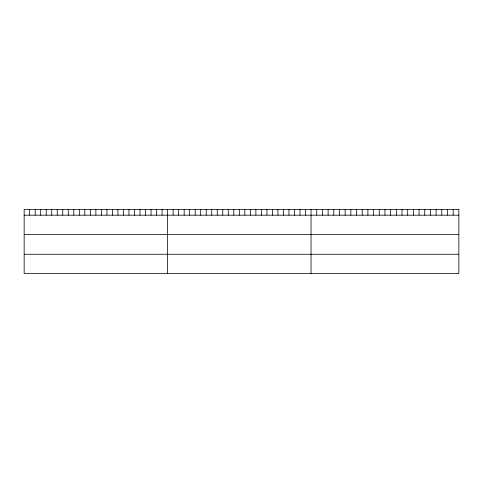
<?xml version="1.0" encoding="UTF-8"?>
<svg xmlns="http://www.w3.org/2000/svg" width="483" height="483" viewBox="0 0 483 483"><rect width="100%" height="100%" fill="white"/><g stroke="black" fill="none" stroke-linecap="round" stroke-linejoin="round"><path stroke-width="0.72" d="M24.15 215.183L458.85 215.183M24.15 234.436L458.85 234.436M24.15 254.263L458.85 254.263M453.163 209.489L453.163 215.183M447.481 209.489L447.481 215.183M441.794 209.489L441.794 215.183M436.113 209.489L436.113 215.183M430.425 209.489L430.425 215.183M424.744 209.489L424.744 215.183M419.057 209.489L419.057 215.183M413.376 209.489L413.376 215.183M407.688 209.489L407.688 215.183M402.007 209.489L402.007 215.183M396.32 209.489L396.32 215.183M390.638 209.489L390.638 215.183M384.951 209.489L384.951 215.183M379.264 209.489L379.264 215.183M373.582 209.489L373.582 215.183M367.895 209.489L367.895 215.183M362.214 209.489L362.214 215.183M356.526 209.489L356.526 215.183M350.845 209.489L350.845 215.183M345.158 209.489L345.158 215.183M339.477 209.489L339.477 215.183M333.789 209.489L333.789 215.183M328.108 209.489L328.108 215.183M322.421 209.489L322.421 215.183M316.739 209.489L316.739 215.183M311.052 209.489L311.052 273.511M305.534 209.489L305.534 215.183M300.015 209.489L300.015 215.183M294.497 209.489L294.497 215.183M288.985 209.489L288.985 215.183M283.467 209.489L283.467 215.183M277.948 209.489L277.948 215.183M272.43 209.489L272.43 215.183M266.912 209.489L266.912 215.183M261.394 209.489L261.394 215.183M255.881 209.489L255.881 215.183M250.363 209.489L250.363 215.183M244.845 209.489L244.845 215.183M239.326 209.489L239.326 215.183M233.808 209.489L233.808 215.183M228.29 209.489L228.29 215.183M222.772 209.489L222.772 215.183M217.259 209.489L217.259 215.183M211.741 209.489L211.741 215.183M206.223 209.489L206.223 215.183M200.705 209.489L200.705 215.183M195.186 209.489L195.186 215.183M189.668 209.489L189.668 215.183M184.156 209.489L184.156 215.183M178.638 209.489L178.638 215.183M173.119 209.489L173.119 215.183M167.601 209.489L167.601 273.511M162.083 209.489L162.083 215.183M156.564 209.489L156.564 215.183M151.046 209.489L151.046 215.183M145.534 209.489L145.534 215.183M140.016 209.489L140.016 215.183M134.497 209.489L134.497 215.183M128.979 209.489L128.979 215.183M123.461 209.489L123.461 215.183M117.943 209.489L117.943 215.183M112.43 209.489L112.43 215.183M106.912 209.489L106.912 215.183M101.394 209.489L101.394 215.183M95.876 209.489L95.876 215.183M90.357 209.489L90.357 215.183M84.839 209.489L84.839 215.183M79.321 209.489L79.321 215.183M73.808 209.489L73.808 215.183M68.29 209.489L68.29 215.183M62.772 209.489L62.772 215.183M57.254 209.489L57.254 215.183M51.735 209.489L51.735 215.183M46.217 209.489L46.217 215.183M40.705 209.489L40.705 215.183M35.187 209.489L35.187 215.183M29.668 209.489L29.668 215.183M458.85 209.489L24.15 209.489L24.15 273.511L458.85 273.511L458.85 209.489"/></g></svg>
